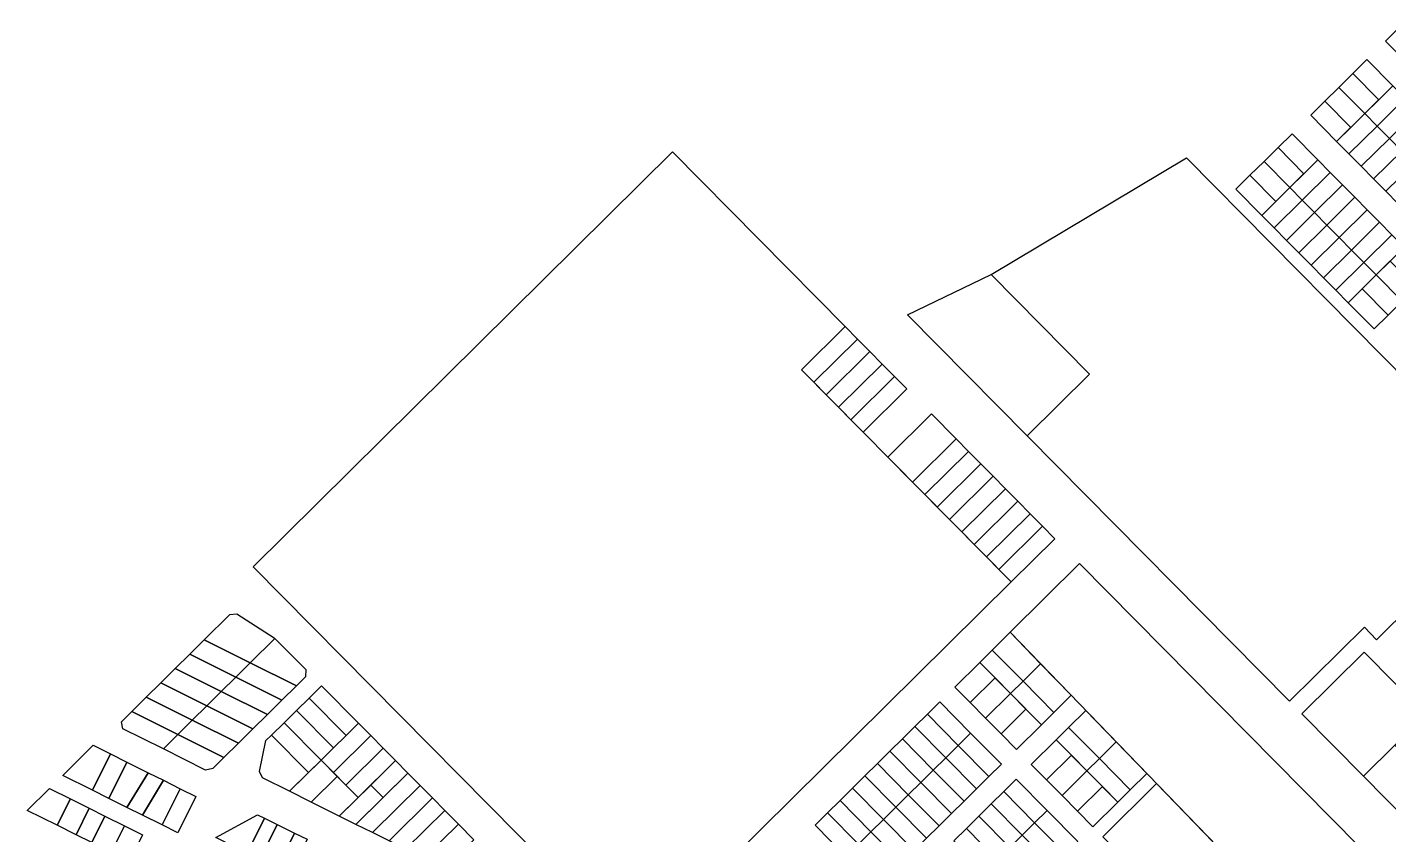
# Model space of a CAD drawing. Header units: metres. Extents: x 5590187 to 5598444, y 6961268 to 6971080.
# Drawn here: x 5593377 to 5594153, y 6968617 to 6969077 of the extents above; entities that cross this region are included whole.
import ezdxf

# ---------------------------------------------------------------- set-up
doc = ezdxf.new("R2010")
doc.units = ezdxf.units.M
doc.layers.add('zz_catastro_fontana', color=7, linetype='Continuous')

msp = doc.modelspace()

# ---------------------------------------------------------------- linework, layer by layer
at = {"layer": 'zz_catastro_fontana'}
for points in [[(5594151.49, 6969069.4), (5594159.49, 6969077.31), (5594174.26, 6969062.38), (5594166.26, 6969054.47), (5594151.49, 6969069.4)], [(5594132.83, 6969050.94), (5594140.83, 6969058.85), (5594155.6, 6969043.92), (5594147.6, 6969036.01), (5594132.83, 6969050.94)], [(5594124.83, 6969043.03), (5594132.83, 6969050.94), (5594147.6, 6969036.01), (5594139.6, 6969028.1), (5594124.83, 6969043.03)], [(5594116.83, 6969035.12), (5594124.83, 6969043.03), (5594139.6, 6969028.1), (5594131.6, 6969020.19), (5594116.83, 6969035.12)], [(5594139.6, 6969028.1), (5594155.6, 6969043.92), (5594162.63, 6969036.81), (5594146.63, 6969020.99), (5594139.6, 6969028.1)], [(5594146.63, 6969020.99), (5594162.63, 6969036.81), (5594169.66, 6969029.7), (5594153.66, 6969013.88), (5594146.63, 6969020.99)], [(5594108.83, 6969027.21), (5594116.83, 6969035.12), (5594131.6, 6969020.19), (5594123.6, 6969012.28), (5594108.83, 6969027.21)], [(5594123.6, 6969012.28), (5594139.6, 6969028.1), (5594146.63, 6969020.99), (5594130.63, 6969005.17), (5594123.6, 6969012.28)], [(5594130.63, 6969005.17), (5594146.63, 6969020.99), (5594153.66, 6969013.88), (5594137.66, 6968998.06), (5594130.63, 6969005.17)], [(5594090.17, 6969008.75), (5594098.17, 6969016.66), (5594112.93, 6969001.73), (5594104.93, 6968993.82), (5594090.17, 6969008.75)], [(5594137.66, 6968998.06), (5594153.66, 6969013.88), (5594160.69, 6969006.77), (5594144.69, 6968990.95), (5594137.66, 6968998.06)], [(5593744.9, 6969006.26), (5593843.35, 6968906.71), (5593818.46, 6968882.1), (5593938, 6968761.23), (5593723.83, 6968549.44), (5593505.85, 6968769.86), (5593744.9, 6969006.26)], [(5594082.17, 6969000.84), (5594090.17, 6969008.75), (5594104.93, 6968993.82), (5594096.94, 6968985.91), (5594082.17, 6969000.84)], [(5594144.69, 6968990.95), (5594160.69, 6969006.77), (5594167.72, 6968999.66), (5594151.73, 6968983.84), (5594144.69, 6968990.95)], [(5593926.51, 6968936.39), (5594037.99, 6969002.86), (5594228.89, 6968809.81), (5594146.41, 6968728.24), (5594139.38, 6968735.35), (5594096.72, 6968693.17), (5593947.1, 6968844.46), (5593982.65, 6968879.62), (5593926.51, 6968936.39)], [(5594074.17, 6968992.93), (5594082.17, 6969000.84), (5594096.94, 6968985.91), (5594088.94, 6968978), (5594074.17, 6968992.93)], [(5594096.94, 6968985.91), (5594112.93, 6969001.73), (5594119.97, 6968994.62), (5594103.97, 6968978.8), (5594096.94, 6968985.91)], [(5594151.73, 6968983.84), (5594167.72, 6968999.66), (5594174.76, 6968992.55), (5594158.76, 6968976.73), (5594151.73, 6968983.84)], [(5594066.17, 6968985.02), (5594074.17, 6968992.93), (5594088.94, 6968978), (5594080.94, 6968970.09), (5594066.17, 6968985.02)], [(5594103.97, 6968978.8), (5594119.97, 6968994.62), (5594127, 6968987.51), (5594111, 6968971.69), (5594103.97, 6968978.8)], [(5594080.94, 6968970.09), (5594096.94, 6968985.91), (5594103.97, 6968978.8), (5594087.97, 6968962.98), (5594080.94, 6968970.09)], [(5594111, 6968971.69), (5594127, 6968987.51), (5594134.03, 6968980.4), (5594118.03, 6968964.58), (5594111, 6968971.69)], [(5594087.97, 6968962.98), (5594103.97, 6968978.8), (5594111, 6968971.69), (5594095, 6968955.87), (5594087.97, 6968962.98)], [(5594118.03, 6968964.58), (5594134.03, 6968980.4), (5594141.06, 6968973.29), (5594125.06, 6968957.47), (5594118.03, 6968964.58)], [(5594095, 6968955.87), (5594111, 6968971.69), (5594118.03, 6968964.58), (5594102.03, 6968948.76), (5594095, 6968955.87)], [(5594125.06, 6968957.47), (5594141.06, 6968973.29), (5594148.09, 6968966.18), (5594132.09, 6968950.36), (5594125.06, 6968957.47)], [(5594102.03, 6968948.76), (5594118.03, 6968964.58), (5594125.06, 6968957.47), (5594109.06, 6968941.65), (5594102.03, 6968948.76)], [(5594132.09, 6968950.36), (5594148.09, 6968966.18), (5594155.12, 6968959.07), (5594139.12, 6968943.25), (5594132.09, 6968950.36)], [(5594139.12, 6968943.25), (5594155.12, 6968959.07), (5594162.15, 6968951.96), (5594146.16, 6968936.14), (5594139.12, 6968943.25)], [(5594109.06, 6968941.65), (5594125.06, 6968957.47), (5594132.09, 6968950.36), (5594116.09, 6968934.54), (5594109.06, 6968941.65)], [(5594116.09, 6968934.54), (5594132.09, 6968950.36), (5594139.12, 6968943.25), (5594123.13, 6968927.43), (5594116.09, 6968934.54)], [(5594123.13, 6968927.43), (5594139.12, 6968943.25), (5594146.16, 6968936.14), (5594130.16, 6968920.32), (5594123.13, 6968927.43)], [(5594146.16, 6968936.14), (5594154.16, 6968944.05), (5594168.92, 6968929.12), (5594160.92, 6968921.21), (5594146.16, 6968936.14)], [(5593878.89, 6968913.43), (5593926.51, 6968936.39), (5593982.65, 6968879.62), (5593947.1, 6968844.46), (5593878.89, 6968913.43)], [(5594138.16, 6968928.23), (5594146.16, 6968936.14), (5594160.92, 6968921.21), (5594152.92, 6968913.3), (5594138.16, 6968928.23)], [(5594130.16, 6968920.32), (5594138.16, 6968928.23), (5594152.92, 6968913.3), (5594144.92, 6968905.39), (5594130.16, 6968920.32)], [(5593850.38, 6968899.6), (5593825.49, 6968874.99), (5593818.46, 6968882.1), (5593843.35, 6968906.71), (5593850.38, 6968899.6)], [(5593857.41, 6968892.49), (5593832.52, 6968867.88), (5593825.49, 6968874.99), (5593850.38, 6968899.6), (5593857.41, 6968892.49)], [(5593864.44, 6968885.38), (5593839.55, 6968860.77), (5593832.52, 6968867.88), (5593857.41, 6968892.49), (5593864.44, 6968885.38)], [(5593871.47, 6968878.27), (5593846.59, 6968853.66), (5593839.55, 6968860.77), (5593864.44, 6968885.38), (5593871.47, 6968878.27)], [(5593878.5, 6968871.16), (5593853.62, 6968846.55), (5593846.59, 6968853.66), (5593871.47, 6968878.27), (5593878.5, 6968871.16)], [(5593906.63, 6968842.72), (5593881.74, 6968818.11), (5593867.68, 6968832.33), (5593892.57, 6968856.94), (5593906.63, 6968842.72)], [(5593913.66, 6968835.61), (5593888.78, 6968811), (5593881.74, 6968818.11), (5593906.63, 6968842.72), (5593913.66, 6968835.61)], [(5593920.69, 6968828.5), (5593895.81, 6968803.89), (5593888.78, 6968811), (5593913.66, 6968835.61), (5593920.69, 6968828.5)], [(5593927.72, 6968821.39), (5593902.84, 6968796.78), (5593895.81, 6968803.89), (5593920.69, 6968828.5), (5593927.72, 6968821.39)], [(5593934.76, 6968814.28), (5593909.87, 6968789.67), (5593902.84, 6968796.78), (5593927.72, 6968821.39), (5593934.76, 6968814.28)], [(5593941.79, 6968807.17), (5593916.9, 6968782.56), (5593909.87, 6968789.67), (5593934.76, 6968814.28), (5593941.79, 6968807.17)], [(5593948.82, 6968800.06), (5593923.93, 6968775.45), (5593916.9, 6968782.56), (5593941.79, 6968807.17), (5593948.82, 6968800.06)], [(5593955.85, 6968792.95), (5593930.96, 6968768.34), (5593923.93, 6968775.45), (5593948.82, 6968800.06), (5593955.85, 6968792.95)], [(5593962.88, 6968785.84), (5593938, 6968761.23), (5593930.96, 6968768.34), (5593955.85, 6968792.95), (5593962.88, 6968785.84)], [(5594173.87, 6968488.18), (5593937.43, 6968732.53), (5593976.95, 6968771.62), (5594216.03, 6968529.87), (5594173.87, 6968488.18)], [(5593496.38, 6968743.03), (5593517.83, 6968729.3), (5593518.2, 6968728.93), (5593504.15, 6968715.03), (5593477.89, 6968728.12), (5593492.55, 6968742.64), (5593496.38, 6968743.03)], [(5593477.89, 6968728.12), (5593504.15, 6968715.03), (5593495.88, 6968706.86), (5593469.62, 6968719.94), (5593477.89, 6968728.12)], [(5593518.2, 6968728.93), (5593535.74, 6968711.2), (5593535.71, 6968707.19), (5593530.41, 6968701.95), (5593504.15, 6968715.03), (5593518.2, 6968728.93)], [(5593927.17, 6968722.39), (5593937.42, 6968732.53), (5593954.8, 6968714.56), (5593944.75, 6968704.62), (5593927.17, 6968722.39)], [(5593469.62, 6968719.94), (5593495.88, 6968706.86), (5593487.62, 6968698.69), (5593461.36, 6968711.77), (5593469.62, 6968719.94)], [(5593920.06, 6968715.36), (5593927.17, 6968722.39), (5593944.75, 6968704.62), (5593937.64, 6968697.59), (5593920.06, 6968715.36)], [(5594103.75, 6968686.06), (5594139.3, 6968721.21), (5594174.46, 6968685.66), (5594138.91, 6968650.5), (5594103.75, 6968686.06)], [(5593461.36, 6968711.77), (5593487.62, 6968698.69), (5593479.35, 6968690.51), (5593453.09, 6968703.6), (5593461.36, 6968711.77)], [(5593504.15, 6968715.03), (5593530.41, 6968701.95), (5593522.14, 6968693.77), (5593495.88, 6968706.86), (5593504.15, 6968715.03)], [(5593905.84, 6968701.3), (5593920.06, 6968715.36), (5593928.85, 6968706.48), (5593914.63, 6968692.41), (5593905.84, 6968701.3)], [(5593944.75, 6968704.62), (5593954.8, 6968714.56), (5593972.19, 6968696.59), (5593962.33, 6968686.84), (5593944.75, 6968704.62)], [(5593453.09, 6968703.6), (5593479.35, 6968690.51), (5593471.09, 6968682.34), (5593444.83, 6968695.43), (5593453.09, 6968703.6)], [(5593495.88, 6968706.86), (5593522.14, 6968693.77), (5593513.88, 6968685.6), (5593487.62, 6968698.69), (5593495.88, 6968706.86)], [(5593914.63, 6968692.41), (5593928.85, 6968706.48), (5593937.64, 6968697.59), (5593923.42, 6968683.52), (5593914.63, 6968692.41)], [(5593955.22, 6968679.81), (5593937.64, 6968697.59), (5593944.75, 6968704.62), (5593962.33, 6968686.84), (5593955.22, 6968679.81)], [(5593444.83, 6968695.43), (5593471.09, 6968682.34), (5593462.83, 6968674.17), (5593436.57, 6968687.26), (5593444.83, 6968695.43)], [(5593487.62, 6968698.69), (5593513.88, 6968685.6), (5593505.62, 6968677.43), (5593479.35, 6968690.51), (5593487.62, 6968698.69)], [(5593530.54, 6968688.01), (5593537.65, 6968695.04), (5593558.74, 6968673.71), (5593551.63, 6968666.68), (5593530.54, 6968688.01)], [(5593537.65, 6968695.04), (5593544.76, 6968702.07), (5593565.85, 6968680.74), (5593558.74, 6968673.71), (5593537.65, 6968695.04)], [(5593923.42, 6968683.52), (5593937.64, 6968697.59), (5593946.43, 6968688.7), (5593932.21, 6968674.64), (5593923.42, 6968683.52)], [(5593462.83, 6968674.17), (5593454.57, 6968666), (5593431.39, 6968677.55), (5593430.74, 6968681.52), (5593436.57, 6968687.26), (5593462.83, 6968674.17)], [(5593479.35, 6968690.51), (5593505.62, 6968677.43), (5593497.35, 6968669.26), (5593471.09, 6968682.34), (5593479.35, 6968690.51)], [(5593523.43, 6968680.98), (5593530.54, 6968688.01), (5593551.63, 6968666.68), (5593544.52, 6968659.65), (5593523.43, 6968680.98)], [(5593890.2, 6968685.83), (5593897.31, 6968692.86), (5593914.89, 6968675.09), (5593907.78, 6968668.05), (5593890.2, 6968685.83)], [(5593932.21, 6968674.64), (5593946.43, 6968688.7), (5593955.22, 6968679.81), (5593941, 6968665.75), (5593932.21, 6968674.64)], [(5593970.77, 6968678.31), (5593980.54, 6968687.97), (5593997.92, 6968670), (5593988.35, 6968660.53), (5593970.77, 6968678.31)], [(5593471.09, 6968682.34), (5593497.35, 6968669.26), (5593489.09, 6968661.09), (5593462.83, 6968674.17), (5593471.09, 6968682.34)], [(5593516.32, 6968673.95), (5593523.43, 6968680.98), (5593544.52, 6968659.65), (5593537.41, 6968652.62), (5593516.32, 6968673.95)], [(5593551.55, 6968652.54), (5593544.52, 6968659.65), (5593565.85, 6968680.74), (5593572.88, 6968673.63), (5593551.55, 6968652.54)], [(5593883.09, 6968678.8), (5593890.2, 6968685.83), (5593907.78, 6968668.05), (5593900.67, 6968661.02), (5593883.09, 6968678.8)], [(5593462.83, 6968674.17), (5593489.09, 6968661.09), (5593482.84, 6968654.91), (5593478.63, 6968654.01), (5593454.57, 6968666), (5593462.83, 6968674.17)], [(5593516.32, 6968673.95), (5593537.41, 6968652.62), (5593526.54, 6968641.86), (5593511.19, 6968649.51), (5593509.42, 6968653.12), (5593513.09, 6968670.76), (5593516.32, 6968673.95)], [(5593558.58, 6968645.43), (5593551.55, 6968652.54), (5593572.88, 6968673.63), (5593579.92, 6968666.52), (5593558.58, 6968645.43)], [(5593868.87, 6968664.74), (5593875.98, 6968671.77), (5593893.56, 6968653.99), (5593886.45, 6968646.96), (5593868.87, 6968664.74)], [(5593875.98, 6968671.77), (5593883.09, 6968678.8), (5593900.67, 6968661.02), (5593893.56, 6968653.99), (5593875.98, 6968671.77)], [(5593925.36, 6968650.28), (5593907.78, 6968668.05), (5593914.89, 6968675.09), (5593932.47, 6968657.31), (5593925.36, 6968650.28)], [(5593963.66, 6968671.28), (5593970.77, 6968678.31), (5593988.35, 6968660.53), (5593981.24, 6968653.5), (5593963.66, 6968671.28)], [(5593414.52, 6968668.13), (5593424.37, 6968663.22), (5593414.07, 6968642.54), (5593397.18, 6968650.96), (5593414.52, 6968668.13)], [(5593565.62, 6968638.32), (5593558.58, 6968645.43), (5593579.92, 6968666.52), (5593586.95, 6968659.41), (5593565.62, 6968638.32)], [(5593861.76, 6968657.7), (5593868.87, 6968664.74), (5593886.45, 6968646.96), (5593879.34, 6968639.93), (5593861.76, 6968657.7)], [(5593918.25, 6968643.25), (5593900.67, 6968661.02), (5593907.78, 6968668.05), (5593925.36, 6968650.28), (5593918.25, 6968643.25)], [(5593949.44, 6968657.22), (5593963.66, 6968671.28), (5593972.45, 6968662.39), (5593958.23, 6968648.33), (5593949.44, 6968657.22)], [(5593988.35, 6968660.53), (5593997.92, 6968670), (5594015.31, 6968652.03), (5594005.93, 6968642.76), (5593988.35, 6968660.53)], [(5594138.91, 6968650.5), (5594156.68, 6968668.08), (5594182, 6968642.49), (5594164.22, 6968624.91), (5594138.91, 6968650.5)], [(5593424.37, 6968663.22), (5593433.77, 6968658.54), (5593423.47, 6968637.86), (5593414.07, 6968642.54), (5593424.37, 6968663.22)], [(5593433.77, 6968658.54), (5593445.94, 6968652.47), (5593433.76, 6968632.73), (5593423.47, 6968637.86), (5593433.77, 6968658.54)], [(5593538.83, 6968635.74), (5593526.54, 6968641.86), (5593544.52, 6968659.65), (5593553.66, 6968650.4), (5593538.83, 6968635.74)], [(5593586.95, 6968659.41), (5593593.98, 6968652.3), (5593579.83, 6968638.31), (5593572.8, 6968645.42), (5593586.95, 6968659.41)], [(5593854.65, 6968650.67), (5593861.76, 6968657.7), (5593879.34, 6968639.93), (5593872.23, 6968632.9), (5593854.65, 6968650.67)], [(5593911.14, 6968636.22), (5593893.56, 6968653.99), (5593900.67, 6968661.02), (5593918.25, 6968643.25), (5593911.14, 6968636.22)], [(5593958.23, 6968648.33), (5593972.45, 6968662.39), (5593981.24, 6968653.5), (5593967.02, 6968639.44), (5593958.23, 6968648.33)], [(5593998.82, 6968635.73), (5593981.24, 6968653.5), (5593988.35, 6968660.53), (5594005.93, 6968642.76), (5593998.82, 6968635.73)], [(5593445.94, 6968652.47), (5593454.62, 6968648.14), (5593442.71, 6968628.27), (5593433.76, 6968632.73), (5593445.94, 6968652.47)], [(5593554.91, 6968627.73), (5593538.83, 6968635.74), (5593553.66, 6968650.4), (5593565.62, 6968638.32), (5593554.91, 6968627.73)], [(5593573.82, 6968618.3), (5593564.36, 6968623.01), (5593593.98, 6968652.3), (5593601.01, 6968645.19), (5593573.82, 6968618.3)], [(5593847.54, 6968643.64), (5593854.65, 6968650.67), (5593872.23, 6968632.9), (5593865.12, 6968625.87), (5593847.54, 6968643.64)], [(5593904.03, 6968629.18), (5593886.45, 6968646.96), (5593893.56, 6968653.99), (5593911.14, 6968636.22), (5593904.03, 6968629.18)], [(5593933.79, 6968641.75), (5593940.91, 6968648.78), (5593958.48, 6968631), (5593951.37, 6968623.97), (5593933.79, 6968641.75)], [(5593967.02, 6968639.44), (5593981.24, 6968653.5), (5593990.03, 6968644.62), (5593975.81, 6968630.55), (5593967.02, 6968639.44)], [(5593389.65, 6968643.54), (5593401.55, 6968637.61), (5593394.02, 6968622.48), (5593376.95, 6968630.98), (5593389.65, 6968643.54)], [(5593454.62, 6968648.14), (5593464.2, 6968643.37), (5593453.9, 6968622.7), (5593442.71, 6968628.27), (5593454.62, 6968648.14)], [(5593464.2, 6968643.37), (5593473.15, 6968638.91), (5593462.85, 6968618.24), (5593453.9, 6968622.7), (5593464.2, 6968643.37)], [(5593564.36, 6968623.01), (5593554.91, 6968627.73), (5593572.8, 6968645.42), (5593579.83, 6968638.31), (5593564.36, 6968623.01)], [(5593583.27, 6968613.59), (5593573.82, 6968618.3), (5593601.01, 6968645.19), (5593608.04, 6968638.08), (5593583.27, 6968613.59)], [(5593840.43, 6968636.61), (5593847.54, 6968643.64), (5593865.12, 6968625.87), (5593858.01, 6968618.83), (5593840.43, 6968636.61)], [(5593896.92, 6968622.15), (5593879.34, 6968639.93), (5593886.45, 6968646.96), (5593904.03, 6968629.18), (5593896.92, 6968622.15)], [(5593926.68, 6968634.71), (5593933.79, 6968641.75), (5593951.37, 6968623.97), (5593944.26, 6968616.94), (5593926.68, 6968634.71)], [(5593975.81, 6968630.55), (5593990.03, 6968644.62), (5593998.82, 6968635.73), (5593984.6, 6968621.66), (5593975.81, 6968630.55)], [(5594020.87, 6968646.28), (5594069.55, 6968595.98), (5594039.44, 6968566.2), (5593990.22, 6968615.98), (5594020.87, 6968646.28)], [(5593401.55, 6968637.61), (5593412.29, 6968632.25), (5593404.76, 6968617.13), (5593394.02, 6968622.48), (5593401.55, 6968637.61)], [(5593592.73, 6968608.87), (5593583.27, 6968613.59), (5593608.04, 6968638.08), (5593615.07, 6968630.97), (5593592.73, 6968608.87)], [(5593833.32, 6968629.58), (5593840.43, 6968636.61), (5593858.01, 6968618.83), (5593850.9, 6968611.8), (5593833.32, 6968629.58)], [(5593882.69, 6968608.09), (5593865.12, 6968625.87), (5593872.23, 6968632.9), (5593889.81, 6968615.12), (5593882.69, 6968608.09)], [(5593889.81, 6968615.12), (5593872.23, 6968632.9), (5593879.34, 6968639.93), (5593896.92, 6968622.15), (5593889.81, 6968615.12)], [(5593919.57, 6968627.68), (5593926.68, 6968634.71), (5593944.26, 6968616.94), (5593937.15, 6968609.91), (5593919.57, 6968627.68)], [(5593412.29, 6968632.25), (5593421.24, 6968627.79), (5593413.71, 6968612.67), (5593404.76, 6968617.13), (5593412.29, 6968632.25)], [(5593421.24, 6968627.79), (5593432.43, 6968622.22), (5593424.89, 6968607.09), (5593413.71, 6968612.67), (5593421.24, 6968627.79)], [(5593512.32, 6968626.56), (5593502.38, 6968606.61), (5593484.56, 6968615.48), (5593508.32, 6968628.55), (5593512.32, 6968626.56)], [(5593519.48, 6968622.99), (5593509.54, 6968603.04), (5593502.38, 6968606.61), (5593512.32, 6968626.56), (5593519.48, 6968622.99)], [(5593603.13, 6968603.69), (5593592.73, 6968608.87), (5593615.07, 6968630.97), (5593622.81, 6968623.15), (5593603.13, 6968603.69)], [(5593826.21, 6968622.55), (5593833.32, 6968629.58), (5593850.9, 6968611.8), (5593843.78, 6968604.77), (5593826.21, 6968622.55)], [(5593875.58, 6968601.06), (5593858.01, 6968618.83), (5593865.12, 6968625.87), (5593882.69, 6968608.09), (5593875.58, 6968601.06)], [(5593912.46, 6968620.65), (5593919.57, 6968627.68), (5593937.15, 6968609.91), (5593930.04, 6968602.88), (5593912.46, 6968620.65)], [(5593968.95, 6968606.19), (5593951.37, 6968623.97), (5593958.48, 6968631), (5593976.06, 6968613.23), (5593968.95, 6968606.19)], [(5593432.43, 6968622.22), (5593442.72, 6968617.09), (5593435.19, 6968601.96), (5593424.89, 6968607.09), (5593432.43, 6968622.22)], [(5593529.33, 6968618.08), (5593519.39, 6968598.13), (5593509.54, 6968603.04), (5593519.48, 6968622.99), (5593529.33, 6968618.08)], [(5593536.49, 6968614.51), (5593526.99, 6968595.46), (5593519.83, 6968599.03), (5593529.33, 6968618.08), (5593536.49, 6968614.51)], [(5593614.95, 6968597.8), (5593603.13, 6968603.69), (5593622.81, 6968623.15), (5593631.6, 6968614.26), (5593614.95, 6968597.8)], [(5593868.47, 6968594.03), (5593850.9, 6968611.8), (5593858.01, 6968618.83), (5593875.58, 6968601.06), (5593868.47, 6968594.03)], [(5593905.35, 6968613.62), (5593912.46, 6968620.65), (5593930.04, 6968602.88), (5593922.93, 6968595.84), (5593905.35, 6968613.62)], [(5593961.84, 6968599.16), (5593944.26, 6968616.94), (5593951.37, 6968623.97), (5593968.95, 6968606.19), (5593961.84, 6968599.16)]]:
    msp.add_lwpolyline(points, close=True, dxfattribs=at)

doc.saveas('drawing.dxf')
